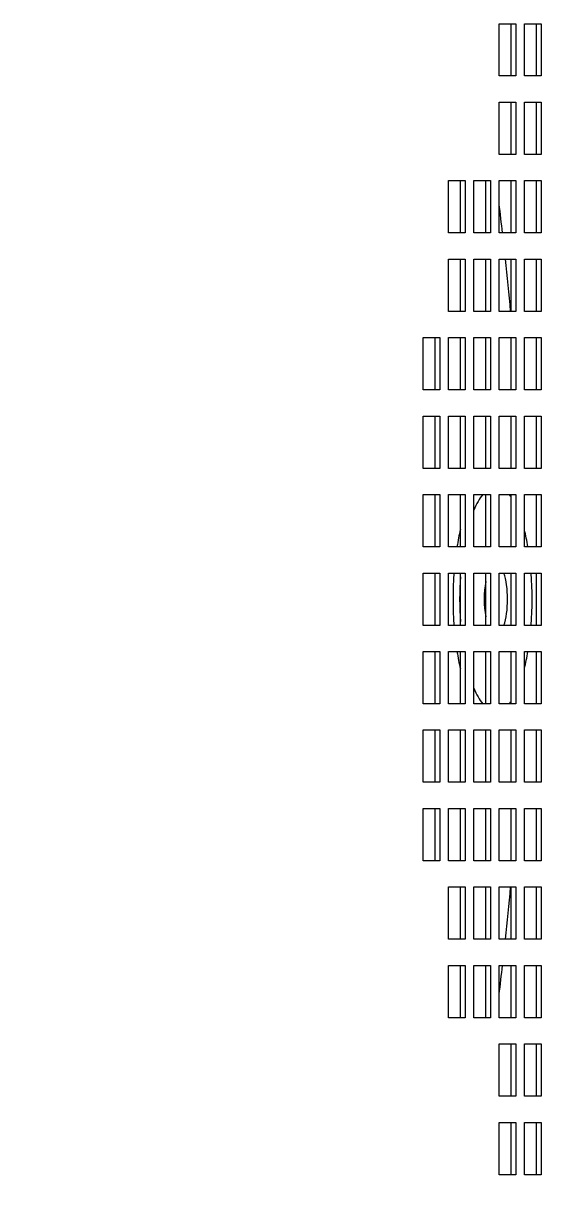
# Model space of a CAD drawing. Header units: millimetres. Extents: x -4172 to 126100, y -2 to 142133.
# Drawn here: x 32056.1 to 32155.7, y 43601.3 to 43827.6 of the extents above; entities that cross this region are included whole.
import ezdxf

# ---------------------------------------------------------------- set-up
doc = ezdxf.new("R2010")
doc.units = ezdxf.units.MM
doc.header["$LTSCALE"] = 100
doc.layers.add('Visible', color=7, linetype='Continuous', lineweight=25)

msp = doc.modelspace()

# ---------------------------------------------------------------- linework, layer by layer
at = {"layer": 'Visible'}
for p, q in [((32147.01, 43827.58), (32150.24, 43827.58)), ((32147.01, 43817.58), (32147.01, 43827.58)), ((32149.3, 43817.58), (32149.3, 43827.58)), ((32150.24, 43827.58), (32150.24, 43817.58)), ((32151.86, 43817.58), (32151.86, 43827.58)), ((32151.86, 43827.58), (32155.09, 43827.58)), ((32154.14, 43817.58), (32154.14, 43827.58)), ((32155.09, 43827.58), (32155.09, 43817.58)), ((32150.24, 43817.58), (32147.01, 43817.58)), ((32155.09, 43817.58), (32151.86, 43817.58)), ((32147.01, 43812.58), (32150.24, 43812.58)), ((32147.01, 43802.58), (32147.01, 43812.58)), ((32149.3, 43802.58), (32149.3, 43812.58)), ((32150.24, 43812.58), (32150.24, 43802.58)), ((32151.86, 43802.58), (32151.86, 43812.58)), ((32151.86, 43812.58), (32155.09, 43812.58)), ((32154.14, 43802.58), (32154.14, 43812.58)), ((32155.09, 43812.58), (32155.09, 43802.58)), ((32150.24, 43802.58), (32147.01, 43802.58)), ((32155.09, 43802.58), (32151.86, 43802.58)), ((32137.32, 43787.58), (32137.32, 43797.58)), ((32137.32, 43797.58), (32140.55, 43797.58)), ((32139.61, 43787.58), (32139.61, 43797.58)), ((32140.55, 43797.58), (32140.55, 43787.58)), ((32142.17, 43787.58), (32142.17, 43797.58)), ((32142.17, 43797.58), (32145.4, 43797.58)), ((32144.45, 43787.58), (32144.45, 43797.58)), ((32145.4, 43797.58), (32145.4, 43787.58)), ((32147.01, 43787.58), (32147.01, 43797.58)), ((32147.01, 43797.58), (32150.24, 43797.58)), ((32149.3, 43787.58), (32149.3, 43797.58)), ((32150.24, 43797.58), (32150.24, 43787.58)), ((32151.86, 43797.58), (32155.09, 43797.58)), ((32151.86, 43787.58), (32151.86, 43797.58)), ((32154.14, 43787.58), (32154.14, 43797.58)), ((32155.09, 43797.58), (32155.09, 43787.58)), ((32140.55, 43787.58), (32137.32, 43787.58)), ((32145.4, 43787.58), (32142.17, 43787.58)), ((32150.24, 43787.58), (32147.01, 43787.58)), ((32155.09, 43787.58), (32151.86, 43787.58)), ((32137.32, 43772.58), (32137.32, 43782.58)), ((32137.32, 43782.58), (32140.55, 43782.58)), ((32139.61, 43772.58), (32139.61, 43782.58)), ((32140.55, 43782.58), (32140.55, 43772.58)), ((32142.17, 43772.58), (32142.17, 43782.58)), ((32142.17, 43782.58), (32145.4, 43782.58)), ((32144.45, 43772.58), (32144.45, 43782.58)), ((32145.4, 43782.58), (32145.4, 43772.58)), ((32147.01, 43772.58), (32147.01, 43782.58)), ((32147.01, 43782.58), (32150.24, 43782.58)), ((32149.3, 43772.58), (32149.3, 43782.58)), ((32150.24, 43782.58), (32150.24, 43772.58)), ((32151.86, 43782.58), (32155.09, 43782.58)), ((32151.86, 43772.58), (32151.86, 43782.58)), ((32154.14, 43772.58), (32154.14, 43782.58)), ((32155.09, 43782.58), (32155.09, 43772.58)), ((32140.55, 43772.58), (32137.32, 43772.58)), ((32145.4, 43772.58), (32142.17, 43772.58)), ((32150.24, 43772.58), (32147.01, 43772.58)), ((32155.09, 43772.58), (32151.86, 43772.58)), ((32132.48, 43757.58), (32132.48, 43767.58)), ((32132.48, 43767.58), (32135.71, 43767.58)), ((32134.76, 43757.58), (32134.76, 43767.58)), ((32135.71, 43767.58), (32135.71, 43757.58)), ((32137.32, 43767.58), (32140.55, 43767.58)), ((32137.32, 43757.58), (32137.32, 43767.58)), ((32139.61, 43757.58), (32139.61, 43767.58)), ((32140.55, 43767.58), (32140.55, 43757.58)), ((32142.17, 43757.58), (32142.17, 43767.58)), ((32142.17, 43767.58), (32145.4, 43767.58)), ((32144.45, 43757.58), (32144.45, 43767.58)), ((32145.4, 43767.58), (32145.4, 43757.58)), ((32147.01, 43757.58), (32147.01, 43767.58)), ((32147.01, 43767.58), (32150.24, 43767.58)), ((32149.3, 43757.58), (32149.3, 43767.58)), ((32150.24, 43767.58), (32150.24, 43757.58)), ((32151.86, 43757.58), (32151.86, 43767.58)), ((32151.86, 43767.58), (32155.09, 43767.58)), ((32154.14, 43757.58), (32154.14, 43767.58)), ((32155.09, 43767.58), (32155.09, 43757.58)), ((32135.71, 43757.58), (32132.48, 43757.58)), ((32140.55, 43757.58), (32137.32, 43757.58)), ((32145.4, 43757.58), (32142.17, 43757.58)), ((32150.24, 43757.58), (32147.01, 43757.58)), ((32155.09, 43757.58), (32151.86, 43757.58)), ((32132.48, 43742.58), (32132.48, 43752.58)), ((32132.48, 43752.58), (32135.71, 43752.58)), ((32134.76, 43742.58), (32134.76, 43752.58)), ((32135.71, 43752.58), (32135.71, 43742.58)), ((32137.32, 43752.58), (32140.55, 43752.58)), ((32137.32, 43742.58), (32137.32, 43752.58)), ((32139.61, 43742.58), (32139.61, 43752.58)), ((32140.55, 43752.58), (32140.55, 43742.58)), ((32142.17, 43742.58), (32142.17, 43752.58)), ((32142.17, 43752.58), (32145.4, 43752.58)), ((32144.45, 43742.58), (32144.45, 43752.58)), ((32145.4, 43752.58), (32145.4, 43742.58)), ((32147.01, 43742.58), (32147.01, 43752.58)), ((32147.01, 43752.58), (32150.24, 43752.58)), ((32149.3, 43742.58), (32149.3, 43752.58)), ((32150.24, 43752.58), (32150.24, 43742.58)), ((32151.86, 43742.58), (32151.86, 43752.58)), ((32151.86, 43752.58), (32155.09, 43752.58)), ((32154.14, 43742.58), (32154.14, 43752.58)), ((32155.09, 43752.58), (32155.09, 43742.58)), ((32135.71, 43742.58), (32132.48, 43742.58)), ((32140.55, 43742.58), (32137.32, 43742.58)), ((32145.4, 43742.58), (32142.17, 43742.58)), ((32150.24, 43742.58), (32147.01, 43742.58)), ((32155.09, 43742.58), (32151.86, 43742.58)), ((32132.48, 43727.58), (32132.48, 43737.58)), ((32132.48, 43737.58), (32135.71, 43737.58)), ((32134.76, 43727.58), (32134.76, 43737.58)), ((32135.71, 43737.58), (32135.71, 43727.58)), ((32137.32, 43737.58), (32140.55, 43737.58)), ((32137.32, 43727.58), (32137.32, 43737.58)), ((32139.61, 43727.58), (32139.61, 43737.58)), ((32140.55, 43737.58), (32140.55, 43727.58)), ((32142.17, 43727.58), (32142.17, 43737.58)), ((32142.17, 43737.58), (32145.4, 43737.58)), ((32144.45, 43727.58), (32144.45, 43737.58)), ((32145.4, 43737.58), (32145.4, 43727.58)), ((32147.01, 43727.58), (32147.01, 43737.58)), ((32147.01, 43737.58), (32150.24, 43737.58)), ((32149.3, 43727.58), (32149.3, 43737.58)), ((32150.24, 43737.58), (32150.24, 43727.58)), ((32151.86, 43727.58), (32151.86, 43737.58)), ((32151.86, 43737.58), (32155.09, 43737.58)), ((32154.14, 43727.58), (32154.14, 43737.58)), ((32155.09, 43737.58), (32155.09, 43727.58)), ((32135.71, 43727.58), (32132.48, 43727.58)), ((32140.55, 43727.58), (32137.32, 43727.58)), ((32145.4, 43727.58), (32142.17, 43727.58)), ((32150.24, 43727.58), (32147.01, 43727.58)), ((32155.09, 43727.58), (32151.86, 43727.58)), ((32132.48, 43712.58), (32132.48, 43722.58)), ((32132.48, 43722.58), (32135.71, 43722.58)), ((32134.76, 43712.58), (32134.76, 43722.58)), ((32135.71, 43722.58), (32135.71, 43712.58)), ((32137.32, 43722.58), (32140.55, 43722.58)), ((32137.32, 43712.58), (32137.32, 43722.58)), ((32139.61, 43712.58), (32139.61, 43722.58)), ((32140.55, 43722.58), (32140.55, 43712.58)), ((32142.17, 43722.58), (32145.4, 43722.58)), ((32142.17, 43712.58), (32142.17, 43722.58)), ((32144.45, 43712.58), (32144.45, 43722.58)), ((32145.4, 43722.58), (32145.4, 43712.58)), ((32147.01, 43722.58), (32150.24, 43722.58)), ((32147.01, 43712.58), (32147.01, 43722.58)), ((32149.3, 43712.58), (32149.3, 43722.58)), ((32150.24, 43722.58), (32150.24, 43712.58)), ((32151.86, 43722.58), (32155.09, 43722.58)), ((32151.86, 43712.58), (32151.86, 43722.58)), ((32154.14, 43712.58), (32154.14, 43722.58)), ((32155.09, 43722.58), (32155.09, 43712.58)), ((32135.71, 43712.58), (32132.48, 43712.58)), ((32140.55, 43712.58), (32137.32, 43712.58)), ((32145.4, 43712.58), (32142.17, 43712.58)), ((32150.24, 43712.58), (32147.01, 43712.58)), ((32155.09, 43712.58), (32151.86, 43712.58)), ((32132.48, 43697.58), (32132.48, 43707.58)), ((32132.48, 43707.58), (32135.71, 43707.58)), ((32134.76, 43697.58), (32134.76, 43707.58)), ((32135.71, 43707.58), (32135.71, 43697.58)), ((32137.32, 43707.58), (32140.55, 43707.58)), ((32137.32, 43697.58), (32137.32, 43707.58)), ((32139.61, 43697.58), (32139.61, 43707.58)), ((32140.55, 43707.58), (32140.55, 43697.58)), ((32142.17, 43707.58), (32145.4, 43707.58)), ((32142.17, 43697.58), (32142.17, 43707.58)), ((32144.45, 43697.58), (32144.45, 43707.58)), ((32145.4, 43707.58), (32145.4, 43697.58)), ((32147.01, 43707.58), (32150.24, 43707.58)), ((32147.01, 43697.58), (32147.01, 43707.58)), ((32149.3, 43697.58), (32149.3, 43707.58)), ((32150.24, 43707.58), (32150.24, 43697.58)), ((32151.86, 43707.58), (32155.09, 43707.58)), ((32151.86, 43697.58), (32151.86, 43707.58)), ((32154.14, 43697.58), (32154.14, 43707.58)), ((32155.09, 43707.58), (32155.09, 43697.58)), ((32135.71, 43697.58), (32132.48, 43697.58)), ((32140.55, 43697.58), (32137.32, 43697.58)), ((32145.4, 43697.58), (32142.17, 43697.58)), ((32150.24, 43697.58), (32147.01, 43697.58)), ((32155.09, 43697.58), (32151.86, 43697.58)), ((32132.48, 43682.58), (32132.48, 43692.58)), ((32132.48, 43692.58), (32135.71, 43692.58)), ((32134.76, 43682.58), (32134.76, 43692.58)), ((32135.71, 43692.58), (32135.71, 43682.58)), ((32137.32, 43692.58), (32140.55, 43692.58)), ((32137.32, 43682.58), (32137.32, 43692.58)), ((32139.61, 43682.58), (32139.61, 43692.58)), ((32140.55, 43692.58), (32140.55, 43682.58)), ((32142.17, 43692.58), (32145.4, 43692.58)), ((32142.17, 43682.58), (32142.17, 43692.58)), ((32144.45, 43682.58), (32144.45, 43692.58)), ((32145.4, 43692.58), (32145.4, 43682.58)), ((32147.01, 43692.58), (32150.24, 43692.58)), ((32147.01, 43682.58), (32147.01, 43692.58)), ((32149.3, 43682.58), (32149.3, 43692.58)), ((32150.24, 43692.58), (32150.24, 43682.58)), ((32151.86, 43692.58), (32155.09, 43692.58)), ((32151.86, 43682.58), (32151.86, 43692.58)), ((32154.14, 43682.58), (32154.14, 43692.58)), ((32155.09, 43692.58), (32155.09, 43682.58)), ((32135.71, 43682.58), (32132.48, 43682.58)), ((32140.55, 43682.58), (32137.32, 43682.58)), ((32145.4, 43682.58), (32142.17, 43682.58)), ((32150.24, 43682.58), (32147.01, 43682.58)), ((32155.09, 43682.58), (32151.86, 43682.58)), ((32132.48, 43667.58), (32132.48, 43677.58)), ((32132.48, 43677.58), (32135.71, 43677.58)), ((32134.76, 43667.58), (32134.76, 43677.58)), ((32135.71, 43677.58), (32135.71, 43667.58)), ((32137.32, 43677.58), (32140.55, 43677.58)), ((32137.32, 43667.58), (32137.32, 43677.58)), ((32139.61, 43667.58), (32139.61, 43677.58)), ((32140.55, 43677.58), (32140.55, 43667.58)), ((32142.17, 43677.58), (32145.4, 43677.58)), ((32142.17, 43667.58), (32142.17, 43677.58)), ((32144.45, 43667.58), (32144.45, 43677.58)), ((32145.4, 43677.58), (32145.4, 43667.58)), ((32147.01, 43677.58), (32150.24, 43677.58)), ((32147.01, 43667.58), (32147.01, 43677.58)), ((32149.3, 43667.58), (32149.3, 43677.58)), ((32150.24, 43677.58), (32150.24, 43667.58)), ((32151.86, 43677.58), (32155.09, 43677.58)), ((32151.86, 43667.58), (32151.86, 43677.58)), ((32154.14, 43667.58), (32154.14, 43677.58)), ((32155.09, 43677.58), (32155.09, 43667.58)), ((32135.71, 43667.58), (32132.48, 43667.58)), ((32140.55, 43667.58), (32137.32, 43667.58)), ((32145.4, 43667.58), (32142.17, 43667.58)), ((32150.24, 43667.58), (32147.01, 43667.58)), ((32155.09, 43667.58), (32151.86, 43667.58)), ((32137.32, 43662.58), (32140.55, 43662.58)), ((32137.32, 43652.58), (32137.32, 43662.58)), ((32139.61, 43652.58), (32139.61, 43662.58)), ((32140.55, 43662.58), (32140.55, 43652.58)), ((32142.17, 43652.58), (32142.17, 43662.58)), ((32142.17, 43662.58), (32145.4, 43662.58)), ((32144.45, 43652.58), (32144.45, 43662.58)), ((32145.4, 43662.58), (32145.4, 43652.58)), ((32147.01, 43662.58), (32150.24, 43662.58)), ((32147.01, 43652.58), (32147.01, 43662.58)), ((32149.3, 43652.58), (32149.3, 43662.58)), ((32150.24, 43662.58), (32150.24, 43652.58)), ((32151.86, 43662.58), (32155.09, 43662.58)), ((32151.86, 43652.58), (32151.86, 43662.58)), ((32154.14, 43652.58), (32154.14, 43662.58)), ((32155.09, 43662.58), (32155.09, 43652.58)), ((32140.55, 43652.58), (32137.32, 43652.58)), ((32145.4, 43652.58), (32142.17, 43652.58)), ((32150.24, 43652.58), (32147.01, 43652.58)), ((32155.09, 43652.58), (32151.86, 43652.58)), ((32137.32, 43647.58), (32140.55, 43647.58)), ((32137.32, 43637.58), (32137.32, 43647.58)), ((32139.61, 43637.58), (32139.61, 43647.58)), ((32140.55, 43647.58), (32140.55, 43637.58)), ((32142.17, 43637.58), (32142.17, 43647.58)), ((32142.17, 43647.58), (32145.4, 43647.58)), ((32144.45, 43637.58), (32144.45, 43647.58)), ((32145.4, 43647.58), (32145.4, 43637.58)), ((32147.01, 43647.58), (32150.24, 43647.58)), ((32147.01, 43637.58), (32147.01, 43647.58)), ((32149.3, 43637.58), (32149.3, 43647.58)), ((32150.24, 43647.58), (32150.24, 43637.58)), ((32151.86, 43647.58), (32155.09, 43647.58)), ((32151.86, 43637.58), (32151.86, 43647.58)), ((32154.14, 43637.58), (32154.14, 43647.58)), ((32155.09, 43647.58), (32155.09, 43637.58)), ((32140.55, 43637.58), (32137.32, 43637.58)), ((32145.4, 43637.58), (32142.17, 43637.58)), ((32150.24, 43637.58), (32147.01, 43637.58)), ((32155.09, 43637.58), (32151.86, 43637.58)), ((32147.01, 43632.58), (32150.24, 43632.58)), ((32147.01, 43622.58), (32147.01, 43632.58)), ((32149.3, 43622.58), (32149.3, 43632.58)), ((32150.24, 43632.58), (32150.24, 43622.58)), ((32151.86, 43622.58), (32151.86, 43632.58)), ((32151.86, 43632.58), (32155.09, 43632.58)), ((32154.14, 43622.58), (32154.14, 43632.58)), ((32155.09, 43632.58), (32155.09, 43622.58)), ((32150.24, 43622.58), (32147.01, 43622.58)), ((32155.09, 43622.58), (32151.86, 43622.58)), ((32147.01, 43617.58), (32150.24, 43617.58)), ((32147.01, 43607.58), (32147.01, 43617.58)), ((32149.3, 43607.58), (32149.3, 43617.58)), ((32150.24, 43617.58), (32150.24, 43607.58)), ((32151.86, 43607.58), (32151.86, 43617.58)), ((32151.86, 43617.58), (32155.09, 43617.58)), ((32154.14, 43607.58), (32154.14, 43617.58)), ((32155.09, 43617.58), (32155.09, 43607.58)), ((32150.24, 43607.58), (32147.01, 43607.58)), ((32155.09, 43607.58), (32151.86, 43607.58))]:
    msp.add_line(p, q, dxfattribs=at)
for centre, major_axis, ratio, start_param, end_param in [((32084.83, 43717.58), (0, -206.82), 0.322975, 1.91607, 1.944588), ((31932.09, 43717.58), (0, 481.5), 0.764292, 3.325377, 4.866739), ((32084.83, 43717.58), (0, -206.82), 0.322975, 1.839963, 1.890494), ((31932.09, 43717.58), (0, -476.5), 0.764292, 0.175642, 1.698728), ((32146.4, 43717.58), (0, 21.47), 0.322975, 0.372788, 0.65672), ((32146.4, 43717.58), (0, 21.47), 0.322975, 5.852855, 5.910397), ((32145.46, 43717.58), (0, -22.47), 0.322975, 4.078664, 4.251283), ((32146.4, 43717.58), (0, -21.47), 0.322975, 2.055174, 2.236551), ((32145.46, 43717.58), (0, -22.47), 0.322975, 4.488042, 4.936736), ((32146.4, 43717.58), (0, 21.47), 0.322975, 1.369469, 1.772124), ((32146.4, 43717.58), (0, 6.92), 0.322975, 1.061993, 2.0796), ((32146.4, 43717.58), (0, -6.92), 0.322975, 0.762944, 2.378648), ((32146.4, 43717.58), (0, -21.47), 0.322975, 1.335811, 1.805782), ((32145.46, 43717.58), (0, -22.47), 0.322975, 5.173495, 5.346114), ((32146.4, 43717.58), (0, -21.47), 0.322975, 0.905041, 1.086419), ((32146.4, 43717.58), (0, -21.47), 0.322975, 5.626465, 5.910397), ((32146.4, 43717.58), (0, -21.47), 0.322975, 0.372788, 0.430331), ((32084.83, 43717.58), (0, -206.82), 0.322975, 1.251099, 1.301629), ((32084.83, 43717.58), (0, -206.82), 0.322975, 1.197005, 1.225522)]:
    msp.add_ellipse(centre, major_axis=major_axis, ratio=ratio, start_param=start_param, end_param=end_param, dxfattribs=at)

doc.saveas('drawing.dxf')
